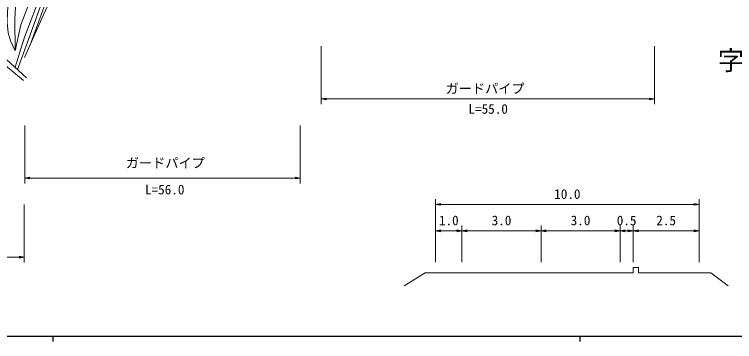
# Model space of a CAD drawing. Units: millimetres at full size, sheet at 1:1000, with parts at other scales. Extents: x 40000 to 680000, y 20000 to 380000.
# Drawn here: x 160681 to 297383, y 204000 to 266038 of the extents above; entities that cross this region are included whole.
import ezdxf
from ezdxf.enums import TextEntityAlignment as Align

# ---------------------------------------------------------------- set-up
doc = ezdxf.new("R2010")
doc.units = ezdxf.units.MM
doc.header["$LTSCALE"] = 1000
doc.linetypes.add('CHAIN', pattern=[18.5, 12, -1.5, 3.5, -1.5])
for name, color, linetype, lineweight in [('M-BGD', 7, 'Continuous', 13), ('M-BMK', 2, 'CHAIN', 13), ('M-STR-HTXT', 7, 'Continuous', 13), ('M-TTL-BAND', 7, 'Continuous', 25)]:
    doc.layers.add(name, color=color, linetype=linetype, lineweight=lineweight)
doc.layers.add('M-BMK-HTXT', color=7, linetype='Continuous')
doc.styles.add('ＭＳ ゴシック', font='')
doc.styles.get('ＭＳ ゴシック').set_extended_font_data('MS Gothic')

# ---------------------------------------------------------------- blocks, each defined once
blk = doc.blocks.new('open_arrow')
at = {"color": 0, "linetype": 'Continuous', "lineweight": -2}
blk.add_lwpolyline([(7.5, 1.25), (0, 0), (7.5, -1.25)], dxfattribs=at)

msp = doc.modelspace()

# ---------------------------------------------------------------- linework, layer by layer
at = {"layer": 'M-BGD'}
for p, q in [((278139, 217055), (278139, 218055)), ((278139, 218055), (279139, 218055)), ((279139, 218055), (279139, 217055)), ((240639, 217055), (245639, 217055)), ((245639, 217055), (260639, 217055)), ((260639, 217055), (275639, 217055)), ((275639, 217055), (278139, 217055)), ((279139, 217055), (290639, 217055))]:
    msp.add_line(p, q, dxfattribs=at)
for points in [[(160852, 259136), (161915, 264067), (167769, 279490), (179967, 285098), (189747, 289269), (196897, 291898), (203557, 294422), (210322, 296840), (214531, 298188)], [(214474, 297623), (207782, 295403), (203845, 293991), (197095, 291488), (188838, 288268), (180768, 284872), (174537, 281954), (168311, 279004), (168046, 276745), (167547, 274798), (167002, 273053), (165927, 270483), (162593, 261712), (160817, 256007)], [(214663, 297053), (207977, 294836), (204051, 293427), (197308, 290927), (189063, 287712), (181012, 284324), (174792, 281411), (168868, 278604), (168637, 276635), (168125, 274634), (167566, 272847), (166544, 270157), (163328, 261312), (161297, 255566)], [(222909, 295743), (220183, 297768), (213702, 295790), (207627, 293764), (202626, 291957), (194089, 288748), (185630, 285360), (181073, 283374), (175535, 280826), (169576, 277952), (169296, 276457), (168711, 274190), (168057, 272134), (166024, 266642), (163585, 260088)], [(162575, 257850), (165917, 265258), (168906, 271939), (169529, 273481), (170729, 276784)], [(154564, 266025), (157035, 260057), (159209, 257486), (162994, 254005)], [(162387, 253514), (159022, 256341), (156825, 258515), (153951, 265132)], [(234639, 214555), (238639, 217055), (240639, 217055)], [(290639, 217055), (292868, 217055), (296139, 214555)]]:
    msp.add_lwpolyline(points, dxfattribs=at)
msp.add_lwpolyline([(162632, 282721), (160186, 271755), (159590, 268600), (159345, 266532), (159310, 264499), (159485, 262571), (159941, 261029), (160852, 259136), (160747, 265165), (161027, 269792)], close=True, dxfattribs=at)
at = {"layer": 'M-BMK'}
msp.add_arc((312780, -80061), 400000, 111.18694, 125.58285, dxfattribs=at)
at = {"layer": 'M-STR-HTXT'}
for p, q in [((218937, 260000), (218937, 249000)), ((282185, 260000), (282185, 249000)), ((218937, 250000), (282185, 250000)), ((162632, 245000), (162632, 234000)), ((214942, 245000), (214942, 234000)), ((162632, 235000), (214942, 235000)), ((162563, 230000), (162563, 219000)), ((240639, 219055), (240639, 231008)), ((240639, 230008), (290639, 230008)), ((290639, 219055), (290639, 231008)), ((245639, 219055), (245639, 226008)), ((260639, 219055), (260639, 226008)), ((275639, 219055), (275639, 226008)), ((278139, 219055), (278139, 226008)), ((240639, 225008), (245639, 225008)), ((245639, 225008), (260639, 225008)), ((260639, 225008), (275639, 225008)), ((275639, 225008), (278139, 225008)), ((278139, 225008), (290639, 225008)), ((136298, 220000), (162563, 220000))]:
    msp.add_line(p, q, dxfattribs=at)
at = {"layer": 'M-TTL-BAND'}
for p, q in [((40000, 205000), (579000, 205000)), ((168000, 205000), (168000, 204000)), ((268000, 205000), (268000, 204000))]:
    msp.add_line(p, q, dxfattribs=at)

# ---------------------------------------------------------------- block references
at = {"layer": 'M-STR-HTXT', "xscale": 133, "yscale": 133}
for p in [(218937, 250000), (162632, 235000), (240639, 230008), (240639, 225008), (245639, 225008), (260639, 225008), (275639, 225008), (278139, 225008)]:
    msp.add_blockref('open_arrow', p, dxfattribs=at)
at = {"layer": 'M-STR-HTXT', "xscale": 133, "yscale": 133, "rotation": 180}
for p in [(282185, 250000), (214942, 235000), (290639, 230008), (245639, 225008), (260639, 225008), (275639, 225008), (278139, 225008), (290639, 225008), (162563, 220000)]:
    msp.add_blockref('open_arrow', p, dxfattribs=at)

# ---------------------------------------------------------------- texts
at = {"layer": 'M-BMK-HTXT', "style": 'ＭＳ ゴシック'}
msp.add_text('字諏訪', height=3666, dxfattribs=at).set_placement((301682, 257307), align=Align.MIDDLE_CENTER)
at = {"layer": 'M-STR-HTXT', "style": 'ＭＳ ゴシック'}
for p in [(250019, 251974), (189331, 237866)]:
    msp.add_text('ガードパイプ', height=1833, dxfattribs=at).set_placement(p, align=Align.MIDDLE_CENTER)
for s, p in [('L=55.0', (250611, 246650)), ('L=56.0', (189213, 231360)), ('10.0', (265639, 230508)), ('1.0', (243139, 225508)), ('3.0', (253139, 225508)), ('3.0', (268139, 225508)), ('0.5', (276889, 225508)), ('2.5', (284389, 225508))]:
    msp.add_text(s, height=1833, dxfattribs=at).set_placement(p, align=Align.BOTTOM_CENTER)

doc.saveas('drawing.dxf')
